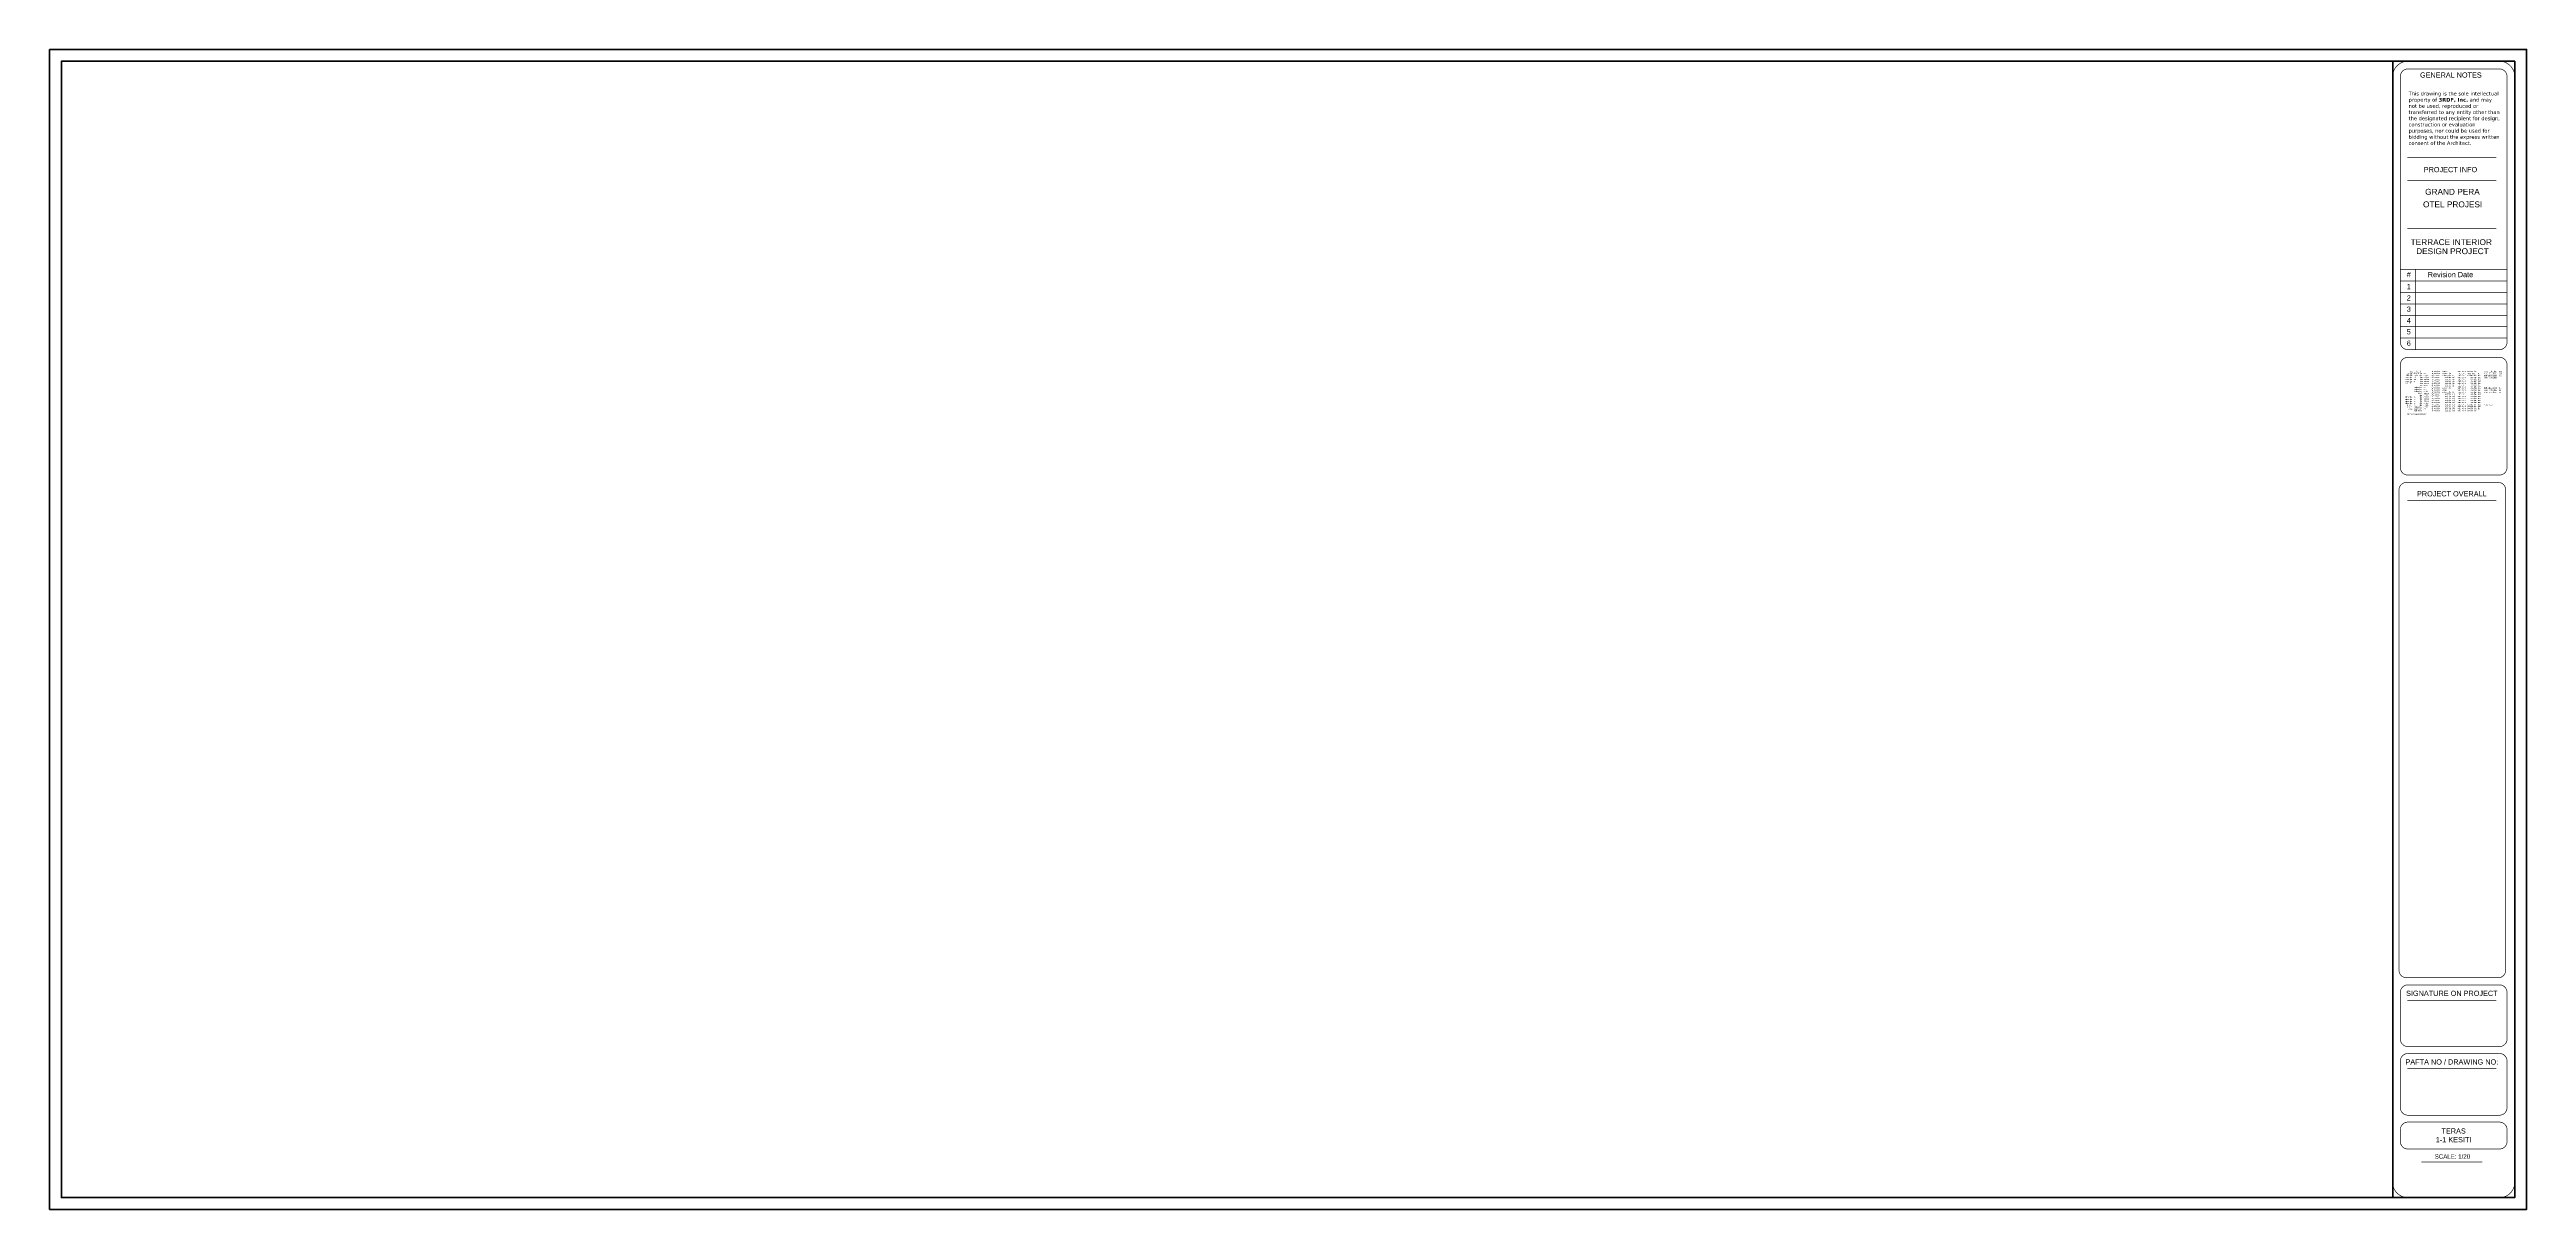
# Paper-space layout '1-1 KESITI' of a CAD drawing. Header units: millimetres. Extents: x 4 to 1264, y 2 to 592.
import ezdxf
from ezdxf.enums import TextEntityAlignment as Align

# ---------------------------------------------------------------- set-up
doc = ezdxf.new("R2010")
doc.units = ezdxf.units.MM
doc.header["$LTSCALE"] = 0.25
doc.linetypes.add('HIDDEN', pattern=[0.375, 0.25, -0.125])
for name, color, linetype, lineweight in [('(YP-ZC) A-L-HIDDEN', 145, 'HIDDEN', 13), ('(YP-ZC) A-LAYOUT', 72, 'Continuous', 35), ('A-Text', 2, 'Continuous', 9), ('ART-YAZI', 101, 'Continuous', 15)]:
    doc.layers.add(name, color=color, linetype=linetype, lineweight=lineweight)
doc.layers.add('I-ELEV-03', color=3, linetype='Continuous')
doc.styles.add('ARIALBOLD', font='arial.ttf')
doc.styles.get("Standard").update_dxf_attribs({"font": 'arial.ttf'})

psp = doc.layouts.new('1-1 KESITI')

# ---------------------------------------------------------------- linework, layer by layer
at = {"layer": '(YP-ZC) A-LAYOUT'}
psp.add_line((1195.8, 7.9), (1195.8, 585.9), dxfattribs=at)
for points in [[(3.9, 591.9), (3.9, 1.9), (1263.9, 1.9), (1263.9, 591.9)], [(9.9, 585.9), (9.9, 7.9), (1257.9, 7.9), (1257.9, 585.9)]]:
    psp.add_lwpolyline(points, close=True, dxfattribs=at)
psp.add_line((1250.1, 7.9), (1257.9, 7.9))
at = {"layer": 'A-Text', "color": 3, "const_width": 0.33}
for points in [[(1257.9, 473.3), (1257.9, 578.1, 0.414214), (1250.1, 585.9), (1203.5, 585.9, 0.414214), (1195.8, 578.1), (1195.8, 473.3)], [(1195.8, 48.7), (1195.8, 15.6, 0.414214), (1203.5, 7.9), (1250.1, 7.9, 0.414214), (1257.9, 15.6), (1257.9, 48.7)]]:
    psp.add_lwpolyline(points, format="xyb", dxfattribs=at)
at = {"layer": 'A-Text', "const_width": 0.33}
for points in [[(1254, 470.1), (1254, 578.1, 0.414214), (1250.1, 582), (1203.5, 582, 0.414214), (1199.7, 578.1), (1199.7, 470.1)], [(1199.7, 470.1), (1199.7, 443.1, 0.414214), (1203.5, 439.2), (1250.1, 439.2, 0.414214), (1254, 443.1), (1254, 470.1)], [(1254, 379.3), (1254, 431.5, 0.414214), (1250.1, 435.3), (1203.5, 435.3, 0.414214), (1199.7, 431.5), (1199.7, 379.3, 0.414214), (1203.5, 375.4), (1250.1, 375.4, 0.414214), (1254, 379.3)], [(1199, 367.8), (1199, 123.6, 0.414214), (1202.9, 119.7), (1249.5, 119.7, 0.414214), (1253.3, 123.6), (1253.3, 367.8, 0.414214), (1249.5, 371.7), (1202.9, 371.7, 0.414214), (1199, 367.8)], [(1254, 88.6), (1254, 112.2, 0.414214), (1250.1, 116.1), (1203.5, 116.1, 0.414214), (1199.7, 112.2), (1199.7, 88.6)], [(1199.7, 94.5), (1199.7, 88.6, 0.414214), (1203.5, 84.7), (1250.1, 84.7, 0.414214), (1254, 88.6), (1254, 94.5)], [(1254, 53.7), (1254, 77.3, 0.414214), (1250.1, 81.2), (1203.5, 81.2, 0.414214), (1199.7, 77.3), (1199.7, 53.7)], [(1199.7, 59.6), (1199.7, 53.7, 0.414214), (1203.5, 49.8), (1250.1, 49.8, 0.414214), (1254, 53.7), (1254, 59.6)], [(1199.7, 36.5), (1199.7, 42.4, -0.414214), (1203.5, 46.3), (1250.1, 46.3, -0.414214), (1254, 42.4), (1254, 36.5)], [(1199.7, 42.4), (1199.7, 36.5, 0.414214), (1203.5, 32.6), (1250.1, 32.6, 0.414214), (1254, 36.5), (1254, 42.4)]]:
    psp.add_lwpolyline(points, format="xyb", dxfattribs=at)
for points in [[(1203.2, 536.9), (1248.5, 536.9)], [(1203.2, 525.2), (1248.5, 525.2)], [(1203.2, 500.7), (1248.5, 500.7)], [(1199.7, 480), (1254, 480)], [(1207.4, 439.2), (1207.4, 480)], [(1199.7, 474.2), (1254, 474.2)], [(1199.7, 474.2), (1254, 474.2)], [(1199.7, 473.3), (1199.7, 443.1)], [(1199.7, 468.3), (1254, 468.3)], [(1199.7, 462.5), (1254, 462.5)], [(1199.7, 456.7), (1254, 456.7)], [(1199.7, 450.9), (1254, 450.9)], [(1199.7, 445.1), (1254, 445.1)], [(1203.2, 362.5), (1248.5, 362.5)], [(1203.2, 108.3), (1248.5, 108.3)], [(1203.2, 73.4), (1248.5, 73.4)], [(1210.3, 26), (1241.4, 26)]]:
    psp.add_lwpolyline(points, dxfattribs=at)
at = {"layer": 'A-Text', "color": 3}
for points, const_width in [([(1195.8, 473.3), (1195.8, 433.3)], 0.33), ([(1257.9, 433.3), (1257.9, 473.3)], 0.33), ([(1195.8, 459), (1195.8, 73.8)], 0.33), ([(1257.9, 48.7), (1257.9, 433.3)], 0.33), ([(1195.8, 73.8), (1195.8, 48.7)], 0.33), ([(1195.8, 68.8), (1195.8, 48.6)], 0.266)]:
    psp.add_lwpolyline(points, dxfattribs=dict(at, const_width=const_width))

# ---------------------------------------------------------------- texts
at = {"layer": 'A-Text', "style": 'ARIALBOLD'}
for s, height, p in [('Revision Date', 2.656, (1225.2, 477.4)), ('#', 2.66, (1204, 477.4)), ('2', 2.66, (1204, 465.5)), ('1', 2.66, (1204, 471.3)), ('3', 2.66, (1204, 459.8)), ('4', 2.66, (1204, 454)), ('5', 2.66, (1204, 448.3)), ('6', 2.66, (1204, 442.5))]:
    psp.add_text(s, height=height, rotation=360, dxfattribs=at).set_placement(p, align=Align.MIDDLE_CENTER)
at = {"layer": 'A-Text', "linetype": 'Continuous', "lineweight": 0, "insert": (1203.9, 570.4), "char_height": 1.8896, "width": 47.012, "attachment_point": 1}
psp.add_mtext('{\\fVerdana|b0|i0|c0|p34;This drawing is the sole intellectual property of \\fVerdana|b1|i0|c162|p34;3RDF\\fVerdana|b1|i0|c0|p34;, Inc.\\fVerdana|b0|i0|c0|p34; and may not be used, reproduced or transferred to any entity other than the designated recipient for design, construction or evaluation purposes, nor could be used for bidding without the express written consent of the Architect.}', dxfattribs=at)
at = {"layer": 'ART-YAZI', "color": 3, "style": 'ARIALBOLD'}
for s, height, p in [('GENERAL NOTES', 2.64, (1225.4, 578.9)), ('PROJECT INFO', 2.656, (1225.2, 530.8)), ('GRAND PERA', 3.01, (1226.2, 519.5)), ('OTEL PROJESI', 3.01, (1226.3, 513.1)), ('TERRACE INTERIOR ', 3.01, (1226.2, 493.9)), ('DESIGN PROJECT', 3.01, (1226.2, 489.3)), ('PROJECT OVERALL', 2.656, (1225.9, 365.9)), ('SIGNATURE ON PROJECT', 2.656, (1225.9, 111.8)), ('PAFTA NO / DRAWING NO:', 2.656, (1225.9, 76.9)), ('SCALE: 1/20', 2.231, (1226.2, 28.8))]:
    psp.add_text(s, height=height, rotation=360, dxfattribs=at).set_placement(p, align=Align.MIDDLE_CENTER)
at = {"layer": 'ART-YAZI', "color": 3, "insert": (1226.8, 43.1), "char_height": 2.66, "width": 50.774, "attachment_point": 2, "style": 'ARIALBOLD'}
psp.add_mtext('TERAS\\P1-1 KESITI', dxfattribs=at)
at = {"layer": 'I-ELEV-03', "color": 1, "char_height": 0.672, "attachment_point": 1}
for s, insert, width in [('{\\fKartika|b0|i0|c0|p18;the}', (1204.9, 428.4), 5.097), ('{\\fKartika|b0|i0|c0|p18;realize th}', (1206.4, 428.4), 5.097), ('{\\fKartika|b0|i0|c0|p18;refresh the}', (1215.5, 428.5), 5.097), ('{\\fKartika|b0|i0|c0|p18;refresh }', (1220.8, 428.5), 5.097), ('{\\fKartika|b0|i0|c0|p18;restore the}', (1228.6, 428.5), 5.097), ('{\\fKartika|b0|i0|c0|p18;restore the}', (1233.9, 428.5), 5.097), ('{\\fKartika|b0|i0|c0|p18;need look value}', (1242.2, 428.4), 7.666), ('{\\fKartika|b0|i0|c0|p18;alize the}', (1202.3, 425.4), 5.097), ('{\\fKartika|b0|i0|c0|p18;alize the}', (1202.3, 424.4), 5.097), ('{\\fKartika|b0|i0|c0|p18;alize the}', (1202.3, 423.4), 5.097), ('{\\fKartika|b0|i0|c0|p18;alize the}', (1202.3, 422.5), 5.097), ('{\\fKartika|b0|i0|c0|p18;lize the}', (1202.9, 426.4), 5.097), ('{\\fKartika|b0|i0|c0|p18;ze the}', (1203.3, 427.4), 5.097), ('{\\fKartika|b0|i0|c0|p18;realize the}', (1206.4, 426.4), 5.097), ('{\\fKartika|b0|i0|c0|p18;realize the}', (1206.4, 427.5), 5.097), ('{\\fKartika|b0|i0|c0|p18;rea }', (1206.4, 425.4), 5.097), ('{\\fKartika|b0|i0|c0|p18;rea}', (1206.4, 424.4), 5.097), ('{\\fKartika|b0|i0|c0|p18;re }', (1206.4, 423.4), 5.097), ('{\\fKartika|b0|i0|c0|p18;re }', (1206.4, 422.5), 5.097), ('{\\fKartika|b0|i0|c0|p18;realize the}', (1206.5, 418.4), 5.097), ('{\\fKartika|b0|i0|c0|p18;realize the}', (1206.5, 420.4), 5.097), ('{\\fKartika|b0|i0|c0|p18;realize the}', (1206.5, 419.4), 5.097), ('{\\fKartika|b0|i0|c0|p18;e the}', (1208.7, 417.4), 5.097), ('{\\fKartika|b0|i0|c0|p18; the}', (1209.2, 416.3), 5.097), ('{\\fKartika|b0|i0|c0|p18;the}', (1209.7, 421.4), 5.097), ('{\\fKartika|b0|i0|c0|p18;the }', (1209.8, 425.4), 5.097), ('{\\fKartika|b0|i0|c0|p18;the }', (1209.8, 424.4), 5.097), ('{\\fKartika|b0|i0|c0|p18;the }', (1209.8, 423.4), 5.097), ('{\\fKartika|b0|i0|c0|p18;the }', (1209.8, 422.4), 5.097), ('{\\fKartika|b0|i0|c0|p18;rea}', (1211.5, 427.5), 5.097), ('{\\fKartika|b0|i0|c0|p18;realiz}', (1211.5, 426.4), 5.097), ('{\\fKartika|b0|i0|c0|p18;realize}', (1211.5, 425.4), 5.097), ('{\\fKartika|b0|i0|c0|p18;realize}', (1211.5, 424.4), 5.097), ('{\\fKartika|b0|i0|c0|p18;realize}', (1211.5, 423.4), 5.097), ('{\\fKartika|b0|i0|c0|p18;realize}', (1211.5, 422.4), 5.097), ('{\\fKartika|b0|i0|c0|p18;realiz}', (1211.5, 421.4), 5.097), ('{\\fKartika|b0|i0|c0|p18;real}', (1211.5, 420.4), 5.097), ('{\\fKartika|b0|i0|c0|p18;rea}', (1211.5, 419.4), 5.097), ('{\\fKartika|b0|i0|c0|p18;realiz}', (1211.5, 418.4), 5.097), ('{\\fKartika|b0|i0|c0|p18;realize}', (1211.5, 417.3), 5.097), ('{\\fKartika|b0|i0|c0|p18;realize}', (1211.5, 416.4), 5.097), ('{\\fKartika|b0|i0|c0|p18;refresh the}', (1215.5, 427.5), 5.097), ('{\\fKartika|b0|i0|c0|p18;refresh the}', (1215.5, 426.4), 5.097), ('{\\fKartika|b0|i0|c0|p18;refresh the}', (1215.5, 425.4), 5.097), ('{\\fKartika|b0|i0|c0|p18;refresh the}', (1215.5, 424.3), 5.097), ('{\\fKartika|b0|i0|c0|p18;refresh the}', (1215.5, 423.3), 5.097), ('{\\fKartika|b0|i0|c0|p18;refresh the}', (1215.5, 422.2), 5.097), ('{\\fKartika|b0|i0|c0|p18;refresh the}', (1215.5, 421.2), 5.097), ('{\\fKartika|b0|i0|c0|p18;refresh the}', (1215.5, 420), 5.097), ('{\\fKartika|b0|i0|c0|p18;refresh the}', (1215.5, 419), 5.097), ('{\\fKartika|b0|i0|c0|p18;refresh the}', (1215.5, 418), 5.097), ('{\\fKartika|b0|i0|c0|p18;refresh the}', (1215.5, 416.9), 5.097), ('{\\fKartika|b0|i0|c0|p18;refresh the}', (1215.5, 415.9), 5.097), ('{\\fKartika|b0|i0|c0|p18;refresh the}', (1221, 427.5), 5.097), ('{\\fKartika|b0|i0|c0|p18;refresh the}', (1221, 426.4), 5.097), ('{\\fKartika|b0|i0|c0|p18;refresh the}', (1221, 420.1), 5.097), ('{\\fKartika|b0|i0|c0|p18;refresh t}', (1221, 419), 5.097), ('{\\fKartika|b0|i0|c0|p18;refresh the}', (1221, 417.9), 5.097), ('{\\fKartika|b0|i0|c0|p18;resh the}', (1222.1, 425.4), 5.097), ('{\\fKartika|b0|i0|c0|p18;esh the}', (1222.4, 424.3), 5.097), ('{\\fKartika|b0|i0|c0|p18;esh the}', (1222.4, 423.2), 5.097), ('{\\fKartika|b0|i0|c0|p18;esh the}', (1222.4, 422.2), 5.097), ('{\\fKartika|b0|i0|c0|p18;esh the}', (1222.4, 421.1), 5.097), ('{\\fKartika|b0|i0|c0|p18;esh the}', (1222.4, 416.9), 5.097), ('{\\fKartika|b0|i0|c0|p18;esh the}', (1222.4, 415.8), 5.097), ('{\\fKartika|b0|i0|c0|p18;r}', (1226, 427.5), 5.097), ('{\\fKartika|b0|i0|c0|p18;re}', (1226.1, 426.4), 5.097), ('{\\fKartika|b0|i0|c0|p18;refr}', (1226, 425.4), 5.097), ('{\\fKartika|b0|i0|c0|p18;refr}', (1226, 424.3), 5.097), ('{\\fKartika|b0|i0|c0|p18;refr}', (1226, 423.2), 5.097), ('{\\fKartika|b0|i0|c0|p18;refr}', (1226, 422.2), 5.097), ('{\\fKartika|b0|i0|c0|p18;ref}', (1226, 421.1), 5.097), ('{\\fKartika|b0|i0|c0|p18;r}', (1226, 420.1), 5.097), ('{\\fKartika|b0|i0|c0|p18;re}', (1226.1, 418), 5.097), ('{\\fKartika|b0|i0|c0|p18;ref}', (1226.1, 416.9), 5.097), ('{\\fKartika|b0|i0|c0|p18;ref}', (1226.1, 415.8), 5.097), ('{\\fKartika|b0|i0|c0|p18;restore the}', (1228.6, 427.4), 5.097), ('{\\fKartika|b0|i0|c0|p18;restore the}', (1228.6, 426.4), 5.097), ('{\\fKartika|b0|i0|c0|p18;restore the}', (1228.6, 425.3), 5.097), ('{\\fKartika|b0|i0|c0|p18;restore the}', (1228.6, 424.3), 5.097), ('{\\fKartika|b0|i0|c0|p18;restore the}', (1228.6, 423.2), 5.097), ('{\\fKartika|b0|i0|c0|p18;restore the}', (1228.6, 422.2), 5.097), ('{\\fKartika|b0|i0|c0|p18;restore the}', (1228.6, 421.1), 5.097), ('{\\fKartika|b0|i0|c0|p18;restore the}', (1228.6, 420), 5.097), ('{\\fKartika|b0|i0|c0|p18;restore the}', (1228.6, 419), 5.097), ('{\\fKartika|b0|i0|c0|p18;restore the}', (1228.6, 417.9), 5.097), ('{\\fKartika|b0|i0|c0|p18;restore the}', (1228.6, 416.9), 5.097), ('{\\fKartika|b0|i0|c0|p18;restore the}', (1228.6, 415.8), 5.097), ('{\\fKartika|b0|i0|c0|p18;restore the}', (1233.8, 427.4), 5.097), ('{\\fKartika|b0|i0|c0|p18;restore the}', (1233.9, 426.4), 5.097), ('{\\fKartika|b0|i0|c0|p18;tore the}', (1235.2, 425.3), 5.097), ('{\\fKartika|b0|i0|c0|p18;ore the}', (1235.5, 424.3), 5.097), ('{\\fKartika|b0|i0|c0|p18;ore the}', (1235.5, 423.2), 5.097), ('{\\fKartika|b0|i0|c0|p18;ore the}', (1235.5, 422.2), 5.097), ('{\\fKartika|b0|i0|c0|p18;ore the}', (1235.5, 421.1), 5.097), ('{\\fKartika|b0|i0|c0|p18;ore the}', (1235.5, 420), 5.097), ('{\\fKartika|b0|i0|c0|p18;ore the}', (1235.5, 419), 5.097), ('{\\fKartika|b0|i0|c0|p18;ore the}', (1235.5, 417.9), 5.097), ('{\\fKartika|b0|i0|c0|p18;ore the}', (1235.5, 416.9), 5.097), ('{\\fKartika|b0|i0|c0|p18;ore the}', (1235.5, 415.8), 5.097), ('{\\fKartika|b0|i0|c0|p18;re}', (1239.2, 427.4), 5.097), ('{\\fKartika|b0|i0|c0|p18;res}', (1239.2, 426.4), 5.097), ('{\\fKartika|b0|i0|c0|p18;rest}', (1239.2, 425.3), 5.097), ('{\\fKartika|b0|i0|c0|p18;rest}', (1239.2, 424.3), 5.097), ('{\\fKartika|b0|i0|c0|p18;rest}', (1239.2, 423.2), 5.097), ('{\\fKartika|b0|i0|c0|p18;rest}', (1239.2, 422.2), 5.097), ('{\\fKartika|b0|i0|c0|p18;rest}', (1239.2, 421.1), 5.097), ('{\\fKartika|b0|i0|c0|p18;rest}', (1239.2, 420.1), 5.097), ('{\\fKartika|b0|i0|c0|p18;rest}', (1239.2, 419), 5.097), ('{\\fKartika|b0|i0|c0|p18;rest}', (1239.2, 417.9), 5.097), ('{\\fKartika|b0|i0|c0|p18;rest}', (1239.2, 416.9), 5.097), ('{\\fKartika|b0|i0|c0|p18;value need look}', (1242.2, 427.4), 7.666), ('{\\fKartika|b0|i0|c0|p18;value need }', (1242.2, 424.3), 5.097), ('{\\fKartika|b0|i0|c0|p18;value need }', (1242.2, 424.3), 7.666), ('{\\fKartika|b0|i0|c0|p18;value need }', (1242.2, 421.1), 5.097), ('{\\fKartika|b0|i0|c0|p18;value need }', (1242.2, 421.1), 7.666), ('{\\fKartika|b0|i0|c0|p18;value need look}', (1242.2, 417.9), 7.666), ('{\\fKartika|b0|i0|c0|p18;look value need}', (1242.2, 426.3), 7.666), ('{\\fKartika|b0|i0|c0|p18;need look value}', (1242.2, 425.3), 7.666), ('{\\fKartika|b0|i0|c0|p18;look value }', (1242.3, 423.2), 5.097), ('{\\fKartika|b0|i0|c0|p18;look value }', (1242.3, 423.2), 7.666), ('{\\fKartika|b0|i0|c0|p18;need look }', (1242.2, 422.2), 5.097), ('{\\fKartika|b0|i0|c0|p18;need look }', (1242.2, 422.2), 7.666), ('{\\fKartika|b0|i0|c0|p18;look value need}', (1242.2, 420.1), 7.666), ('{\\fKartika|b0|i0|c0|p18;need look value}', (1242.2, 419), 7.666), ('{\\fKartika|b0|i0|c0|p18;look value }', (1242.3, 416.9), 5.097), ('{\\fKartika|b0|i0|c0|p18;look value }', (1242.3, 416.9), 7.666), ('{\\fKartika|b0|i0|c0|p18;need look }', (1242.2, 415.8), 5.097), ('{\\fKartika|b0|i0|c0|p18;need look }', (1242.2, 415.8), 7.666), ('{\\fKartika|b0|i0|c0|p18;val}', (1249.8, 417.9), 5.097), ('{\\fKartika|b0|i0|c0|p18;val}', (1249.8, 417.9), 7.666), ('{\\fKartika|b0|i0|c0|p18;nee}', (1249.9, 428.4), 5.097), ('{\\fKartika|b0|i0|c0|p18;nee}', (1249.9, 428.4), 7.666), ('{\\fKartika|b0|i0|c0|p18;val}', (1249.9, 427.4), 5.097), ('{\\fKartika|b0|i0|c0|p18;val}', (1249.9, 427.4), 7.666), ('{\\fKartika|b0|i0|c0|p18;loo}', (1249.9, 420.1), 5.097), ('{\\fKartika|b0|i0|c0|p18;loo}', (1249.9, 420.1), 7.666), ('{\\fKartika|b0|i0|c0|p18;ne}', (1249.9, 419), 5.097), ('{\\fKartika|b0|i0|c0|p18;ne}', (1249.9, 419), 7.666), ('{\\fKartika|b0|i0|c0|p18;loo}', (1249.9, 426.3), 5.097), ('{\\fKartika|b0|i0|c0|p18;loo}', (1249.9, 426.3), 7.666), ('{\\fKartika|b0|i0|c0|p18;alize the}', (1202.2, 415.4), 5.097), ('{\\fKartika|b0|i0|c0|p18;alize the}', (1202.2, 414.3), 5.097), ('{\\fKartika|b0|i0|c0|p18;alize the}', (1202.2, 413.3), 5.097), ('{\\fKartika|b0|i0|c0|p18;alize the}', (1202.2, 412.3), 5.097), ('{\\fKartika|b0|i0|c0|p18;lize the}', (1202.8, 411.3), 5.097), ('{\\fKartika|b0|i0|c0|p18;ize the}', (1203, 410.3), 5.097), ('{\\fKartika|b0|i0|c0|p18;3R DESIGN FACTORY}', (1203.2, 406.6), 13.674), ('{\\fKartika|b0|i0|c0|p18;e the}', (1203.8, 409.4), 5.097), ('{\\fKartika|b0|i0|c0|p18;rea}', (1206.4, 411.3), 5.097), ('{\\fKartika|b0|i0|c0|p18;realize the}', (1206.5, 410.4), 5.097), ('{\\fKartika|b0|i0|c0|p18;realize the}', (1206.5, 409.3), 5.097), ('{\\fKartika|b0|i0|c0|p18;realize the}', (1206.5, 408.5), 5.097), ('{\\fKartika|b0|i0|c0|p18;re}', (1206.5, 415.4), 5.097), ('{\\fKartika|b0|i0|c0|p18;re}', (1206.5, 414.3), 5.097), ('{\\fKartika|b0|i0|c0|p18;re}', (1206.5, 413.3), 5.097), ('{\\fKartika|b0|i0|c0|p18;re}', (1206.5, 412.3), 5.097), ('{\\fKartika|b0|i0|c0|p18; the}', (1209.2, 411.3), 5.097), ('{\\fKartika|b0|i0|c0|p18; the}', (1209.2, 415.4), 5.097), ('{\\fKartika|b0|i0|c0|p18; the}', (1209.2, 414.4), 5.097), ('{\\fKartika|b0|i0|c0|p18; the}', (1209.2, 413.4), 5.097), ('{\\fKartika|b0|i0|c0|p18; the}', (1209.2, 412.4), 5.097), ('{\\fKartika|b0|i0|c0|p18;realize}', (1211.5, 415.4), 5.097), ('{\\fKartika|b0|i0|c0|p18;realize}', (1211.5, 414.4), 5.097), ('{\\fKartika|b0|i0|c0|p18;realize}', (1211.5, 413.4), 5.097), ('{\\fKartika|b0|i0|c0|p18;realize}', (1211.5, 412.3), 5.097), ('{\\fKartika|b0|i0|c0|p18;realize}', (1211.5, 411.3), 5.097), ('{\\fKartika|b0|i0|c0|p18;realiz}', (1211.5, 410.3), 5.097), ('{\\fKartika|b0|i0|c0|p18;rea}', (1211.5, 409.3), 5.097), ('{\\fKartika|b0|i0|c0|p18;refresh the}', (1215.5, 414.8), 5.097), ('{\\fKartika|b0|i0|c0|p18;refresh the}', (1215.5, 413.7), 5.097), ('{\\fKartika|b0|i0|c0|p18;refresh the}', (1215.5, 412.7), 5.097), ('{\\fKartika|b0|i0|c0|p18;refresh the}', (1215.5, 411.6), 5.097), ('{\\fKartika|b0|i0|c0|p18;refresh the}', (1215.5, 410.5), 5.097), ('{\\fKartika|b0|i0|c0|p18;refresh the}', (1215.5, 409.5), 5.097), ('{\\fKartika|b0|i0|c0|p18;refresh the}', (1215.5, 408.5), 5.097), ('{\\fKartika|b0|i0|c0|p18;esh the}', (1222.4, 414.8), 5.097), ('{\\fKartika|b0|i0|c0|p18;esh the}', (1222.4, 413.7), 5.097), ('{\\fKartika|b0|i0|c0|p18;esh the}', (1222.4, 412.7), 5.097), ('{\\fKartika|b0|i0|c0|p18;esh the}', (1222.4, 411.6), 5.097), ('{\\fKartika|b0|i0|c0|p18;esh the}', (1222.4, 410.6), 5.097), ('{\\fKartika|b0|i0|c0|p18;esh the}', (1222.4, 409.5), 5.097), ('{\\fKartika|b0|i0|c0|p18;esh the}', (1222.4, 408.4), 5.097), ('{\\fKartika|b0|i0|c0|p18;ref}', (1226.1, 414.8), 5.097), ('{\\fKartika|b0|i0|c0|p18;ref}', (1226.1, 413.7), 5.097), ('{\\fKartika|b0|i0|c0|p18;ref}', (1226.1, 412.7), 5.097), ('{\\fKartika|b0|i0|c0|p18;ref}', (1226.1, 411.6), 5.097), ('{\\fKartika|b0|i0|c0|p18;ref}', (1226.1, 410.6), 5.097), ('{\\fKartika|b0|i0|c0|p18;ref}', (1226.1, 409.5), 5.097), ('{\\fKartika|b0|i0|c0|p18;ref}', (1226.1, 408.5), 5.097), ('{\\fKartika|b0|i0|c0|p18;restore the}', (1228.6, 414.8), 5.097), ('{\\fKartika|b0|i0|c0|p18;restore the}', (1228.6, 413.7), 5.097), ('{\\fKartika|b0|i0|c0|p18;restore the}', (1228.6, 412.7), 5.097), ('{\\fKartika|b0|i0|c0|p18;restore the}', (1228.6, 411.6), 5.097), ('{\\fKartika|b0|i0|c0|p18;restore the}', (1228.6, 410.5), 5.097), ('{\\fKartika|b0|i0|c0|p18;restore the}', (1228.6, 409.5), 5.097), ('{\\fKartika|b0|i0|c0|p18;restore the}', (1228.6, 408.5), 5.097), ('{\\fKartika|b0|i0|c0|p18;restore the}', (1233.9, 411.6), 5.097), ('{\\fKartika|b0|i0|c0|p18;restore the}', (1233.9, 410.5), 5.097), ('{\\fKartika|b0|i0|c0|p18;restore the}', (1233.9, 409.5), 5.097), ('{\\fKartika|b0|i0|c0|p18;restore the}', (1233.9, 408.5), 5.097), ('{\\fKartika|b0|i0|c0|p18;ore the}', (1235.5, 414.8), 5.097), ('{\\fKartika|b0|i0|c0|p18;ore the}', (1235.5, 413.7), 5.097), ('{\\fKartika|b0|i0|c0|p18;ore the}', (1235.5, 412.7), 5.097), ('{\\fKartika|b0|i0|c0|p18;rest}', (1239.2, 415.8), 5.097), ('{\\fKartika|b0|i0|c0|p18;rest}', (1239.2, 414.8), 5.097), ('{\\fKartika|b0|i0|c0|p18;rest}', (1239.2, 413.7), 5.097), ('{\\fKartika|b0|i0|c0|p18;rest}', (1239.2, 412.7), 5.097), ('{\\fKartika|b0|i0|c0|p18;rest}', (1239.2, 411.6), 5.097), ('{\\fKartika|b0|i0|c0|p18;rest}', (1239.2, 410.5), 5.097), ('{\\fKartika|b0|i0|c0|p18;re}', (1239.2, 409.5), 5.097), ('{\\fKartika|b0|i0|c0|p18;value need }', (1242.2, 414.8), 5.097), ('{\\fKartika|b0|i0|c0|p18;value need }', (1242.2, 414.8), 7.666), ('{\\fKartika|b0|i0|c0|p18;value need}', (1242.2, 411.6), 5.097), ('{\\fKartika|b0|i0|c0|p18;value need}', (1242.2, 411.6), 7.666), ('{\\fKartika|b0|i0|c0|p18;value need }', (1242.2, 408.4), 5.097), ('{\\fKartika|b0|i0|c0|p18;value need }', (1242.2, 408.4), 7.666), ('{\\fKartika|b0|i0|c0|p18;look value }', (1242.3, 413.7), 5.097), ('{\\fKartika|b0|i0|c0|p18;look value }', (1242.3, 413.7), 7.666), ('{\\fKartika|b0|i0|c0|p18;need look }', (1242.2, 412.7), 5.097), ('{\\fKartika|b0|i0|c0|p18;need look }', (1242.2, 412.7), 7.666), ('{\\fKartika|b0|i0|c0|p18;look value }', (1242.3, 410.5), 5.097), ('{\\fKartika|b0|i0|c0|p18;look value }', (1242.3, 410.5), 7.666), ('{\\fKartika|b0|i0|c0|p18;need look }', (1242.2, 409.5), 5.097), ('{\\fKartika|b0|i0|c0|p18;need look }', (1242.2, 409.5), 7.666)]:
    psp.add_mtext(s, dxfattribs=dict(at, insert=insert, width=width))

# ---------------------------------------------------------------- viewports
at = {"layer": '(YP-ZC) A-L-HIDDEN', "ltscale": 0.25}
psp.add_viewport(center=(602.8, 296.9), size=(1185.9, 578), view_center_point=(27146.811, 496.831), view_height=1156, dxfattribs=at)

doc.saveas('drawing.dxf')
